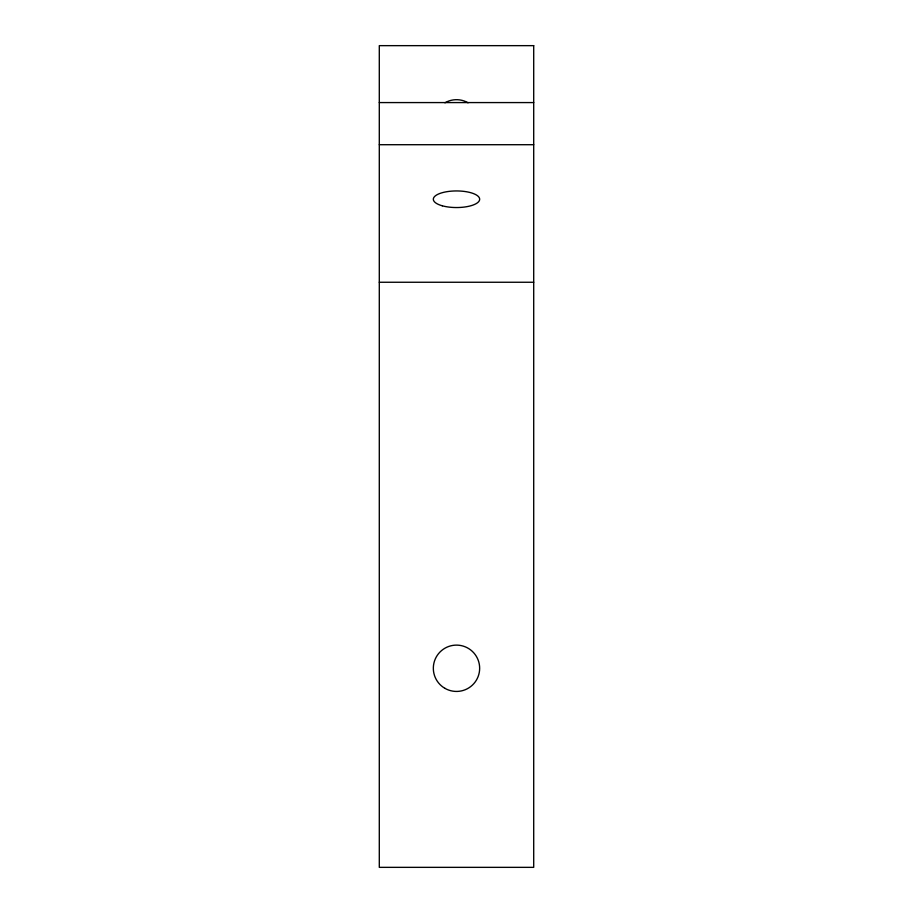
<?xml version="1.0" encoding="UTF-8"?>
<svg xmlns="http://www.w3.org/2000/svg" width="913" height="913" viewBox="0 0 913 913"><rect width="100%" height="100%" fill="white"/><g stroke="black" fill="none" stroke-linecap="round" stroke-linejoin="round"><path stroke-width="1.37" d="M379.294 102.576L533.706 102.576M379.294 144.71L533.706 144.71M379.294 282.254L533.706 282.254M444.916 102.792A23.156 23.156 0 0 1 468.084 102.792M533.706 45.65L379.294 45.65L379.294 867.35L533.706 867.35L533.706 45.65M444.916 688.334A23.156 23.156 0 0 0 479.656 668.282A23.156 23.156 0 0 0 444.916 648.219A23.156 23.156 0 0 0 444.916 688.334M442.303 205.802A23.156 8.297 0 0 0 479.451 200.369A23.156 8.297 0 0 0 447.747 191.559A23.156 8.297 0 0 0 442.303 205.802"/></g></svg>
